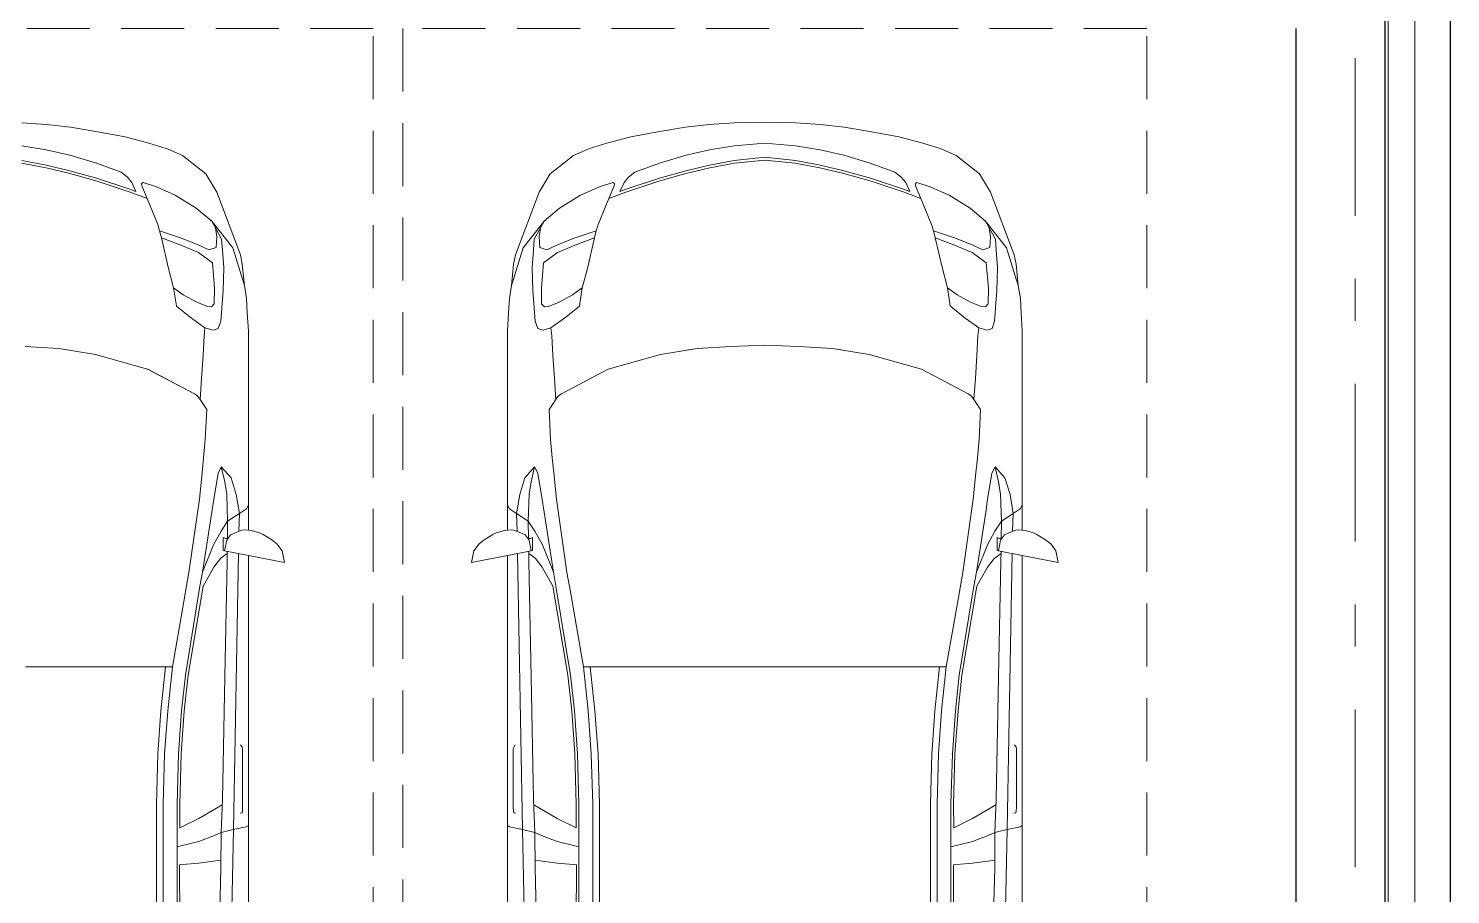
# Model space of a CAD drawing. Header units: millimetres. Extents: x 18162 to 3540582, y 72188 to 247925.
# Drawn here: x 46415 to 51193, y 81088 to 83996 of the extents above; entities that cross this region are included whole.
import ezdxf
from ezdxf.enums import TextEntityAlignment as Align

# ---------------------------------------------------------------- set-up
doc = ezdxf.new("R2010")
doc.units = ezdxf.units.MM
doc.header["$MEASUREMENT"] = 0
doc.set_wipeout_variables(frame=1)
for name, pattern in [('Double Dashed', [1093.611073, 529.166651, -211.666656, 141.111112, -211.666656]), ('Hidden Line', [317.5, 211.666667, -105.833333]), ('Wipeout_Contour', [1000, 0, -1000])]:
    doc.linetypes.add(name, pattern=pattern)
for name, color, linetype in [('Interior - Equipment', 7, 'Continuous'), ('Interior - Furniture', 7, 'Continuous'), ('Structural - Bearing', 7, 'Continuous'), ('Structural - Grid', 7, 'Continuous')]:
    doc.layers.add(name, color=color, linetype=linetype)
doc.styles.add('GENERATED_STYLE_3', font='', dxfattribs={"width": 0.8})
doc.styles.get('GENERATED_STYLE_3').set_extended_font_data('ISOCPEUR MON')

# ---------------------------------------------------------------- blocks, each defined once
blk = doc.blocks.new('Hybrid Car 27[8]_3', base_point=(46289.6, 82819.7))
at = {"layer": 'Interior - Furniture', "color": 7, "linetype": 'Continuous', "lineweight": 5}
for p, q in [((46392.9, 83678.9), (46476.3, 83673.3)), ((46476.3, 83673.3), (46556.1, 83664.1)), ((46556.1, 83664.1), (46648.9, 83649)), ((46648.9, 83649), (46740.1, 83631.8)), ((46740.1, 83631.8), (46820.1, 83610.6)), ((46392.9, 83601.1), (46475.1, 83588.5)), ((46475.1, 83588.5), (46554.6, 83570.6)), ((46820.1, 83610.6), (46878.3, 83592.7)), ((46878.3, 83592.7), (46884.7, 83589.9)), ((46884.7, 83589.9), (46932.6, 83569.1)), ((46391.5, 83543.3), (46474.7, 83528.1)), ((46392.7, 83552.3), (46475.3, 83537.1)), ((46474.7, 83528.1), (46554.8, 83508.5)), ((46475.3, 83537.1), (46554.7, 83517.6)), ((46554.6, 83570.6), (46643.9, 83542.9)), ((46643.9, 83542.9), (46726.4, 83512.9)), ((46932.6, 83569.1), (47010.9, 83507.4)), ((46554.7, 83517.6), (46644.1, 83492.5)), ((46554.8, 83508.5), (46646.3, 83482.4)), ((46644.1, 83492.5), (46755.5, 83456.4)), ((46646.3, 83482.4), (46757.2, 83446.1)), ((46726.4, 83512.9), (46747.8, 83496.9)), ((46747.8, 83496.9), (46762.9, 83478.3)), ((46762.9, 83478.3), (46776.3, 83448.3)), ((46800.2, 83478.6), (46795.2, 83475.3)), ((46845.5, 83463.7), (46800.2, 83478.6)), ((47010.9, 83507.4), (47047.8, 83445.9)), ((46755.5, 83456.4), (46776.3, 83448.3)), ((46757.2, 83446.1), (46814.1, 83424.7)), ((46795.2, 83475.3), (46795.2, 83475.3)), ((46795.2, 83475.3), (46796.2, 83467.3)), ((46796.2, 83467.3), (46814.1, 83424.7)), ((46796.2, 83467.3), (46796.2, 83467.3)), ((46908.5, 83436), (46845.5, 83463.7)), ((46979.3, 83392.2), (46908.5, 83436)), ((47047.8, 83445.9), (47127.5, 83235.2)), ((46814.1, 83424.7), (46849.7, 83337.2)), ((47031.3, 83348.1), (46979.3, 83392.2)), ((46979.3, 83392.2), (46979.3, 83392.2)), ((46849.7, 83337.3), (46849.7, 83337.2)), ((46849.7, 83337.2), (46855.9, 83315.9)), ((47029.1, 83350), (47025.6, 83352.9)), ((47031.3, 83348.1), (47043.3, 83326)), ((47031.3, 83348.1), (47101.4, 83259.3)), ((46926.4, 83292.6), (46855.9, 83315.9)), ((46855.9, 83315.9), (46862.1, 83293)), ((46862.1, 83293), (46885.9, 83189.3)), ((46862.1, 83293), (46927, 83268.3)), ((46986, 83269.1), (46926.4, 83292.6)), ((47043.3, 83326), (47048.2, 83296)), ((47064.3, 83288.7), (47043.3, 83326)), ((47048.2, 83296), (47045.4, 83260)), ((47067.1, 83251), (47064.3, 83288.7)), ((46927, 83268.3), (46986.5, 83243)), ((47021.7, 83252.4), (46986, 83269.1)), ((46986.5, 83243), (47033.2, 83208.3)), ((47045.4, 83260), (47021.7, 83252.4)), ((47071.4, 83192.8), (47067.1, 83251)), ((47101.4, 83259.3), (47141.1, 83132.4)), ((47033.2, 83208.3), (47040.5, 83123.8)), ((47069.3, 83116), (47071.4, 83192.8)), ((47071.4, 83192.8), (47071.4, 83192.8)), ((47127.5, 83235.2), (47133.8, 83204.2)), ((47133.8, 83204.2), (47141.1, 83132.4)), ((46885.9, 83189.3), (46885.9, 83189.3)), ((46885.9, 83189.3), (46885.9, 83189.3)), ((46885.9, 83189.3), (46903, 83124.5)), ((46935.6, 83101), (46903, 83124.5)), ((46903, 83124.5), (46912.7, 83064)), ((46981, 83076.5), (46935.6, 83101)), ((47040.5, 83123.8), (47039.7, 83071.4)), ((47061.3, 83013.1), (47069.3, 83116)), ((47141.1, 83132.4), (47148, 83088.8)), ((46912.9, 83063.8), (46912.9, 83063.7)), ((46912.9, 83063.7), (46958.5, 83025.8)), ((47016.6, 83062.1), (46981, 83076.5)), ((47030.4, 83060.4), (47016.6, 83062.1)), ((47039.7, 83071.4), (47030.4, 83060.4)), ((47148, 83088.8), (47150.5, 83041.1)), ((46958.5, 83025.8), (47008.3, 82990.9)), ((47052.8, 82987.7), (47061.3, 83013.1)), ((47150.5, 83041.1), (47154.6, 82980.2)), ((47001.8, 82897.3), (47005.6, 82964)), ((47005.6, 82964), (47008.3, 82990.9)), ((47008.3, 82990.9), (47036, 82982.3)), ((47036, 82982.3), (47052.8, 82987.7)), ((47154.6, 82980.2), (47154.5, 82500.1)), ((46517.2, 82920.6), (46403.7, 82928.2)), ((46517.2, 82920.5), (46403.7, 82928.2)), ((46640.4, 82901.4), (46517.2, 82920.6)), ((46552.7, 82915), (46517.2, 82920.5)), ((46815.5, 82851.7), (46640.4, 82901.4)), ((46996.8, 82820.5), (47001.8, 82897.3)), ((47001.8, 82897.3), (47001.8, 82897.3)), ((46972.6, 82769.3), (46815.5, 82851.7)), ((46972.6, 82769.3), (46816.2, 82851.2)), ((46992.1, 82750.2), (46996.8, 82820.5)), ((46978.4, 82764.9), (46972.6, 82769.3)), ((46972.8, 82769.2), (46972.6, 82769.3)), ((46984.8, 82759.4), (46978.4, 82764.9)), ((46989.9, 82753.6), (46984.8, 82759.4)), ((47014.2, 82716.6), (46989.9, 82753.6)), ((47009.5, 82615.1), (47014.2, 82716.6)), ((47003.8, 82553.6), (47009.5, 82615.1)), ((46998.5, 82503.8), (47003.8, 82553.6)), ((47063.3, 82523.7), (47052.7, 82502.4)), ((47063.3, 82523.7), (47074.8, 82473.8)), ((47063.3, 82523.7), (47096.3, 82486.3)), ((46989.4, 82415), (46998.5, 82503.8)), ((47052.7, 82502.4), (47038.1, 82414.2)), ((47059.9, 82516.8), (47059.9, 82516.9)), ((47074.8, 82473.8), (47081.4, 82432)), ((47076.3, 82464.4), (47074.8, 82473.8)), ((47096.3, 82486.3), (47113.3, 82431.2)), ((47154.5, 82500.1), (47154.5, 82395.1)), ((47084.4, 82340.8), (47081.4, 82432)), ((47113.3, 82431.2), (47124.3, 82366.9)), ((46954.4, 82169.2), (46989.4, 82415)), ((47033.7, 82386.2), (47000.2, 82169.5)), ((47033.7, 82386.2), (47035.7, 82399.2)), ((47035.7, 82399.2), (47038.1, 82414.2)), ((47035.7, 82399.2), (47035.7, 82399.2)), ((47147.5, 82383.1), (47124.3, 82366.9)), ((47154.5, 82395.1), (47147.5, 82383.1)), ((47154.5, 82395.1), (47154.6, 82311)), ((47084.4, 82340.8), (47062.7, 82307.9)), ((47083.5, 82283.2), (47084.4, 82340.8)), ((47124.3, 82366.9), (47084.4, 82340.8)), ((47124.3, 82366.9), (47122, 82307.7)), ((47062.7, 82307.9), (47037.1, 82261.3)), ((47069.9, 82286.6), (47077.9, 82282.5)), ((47070, 82243.2), (47069.9, 82286.6)), ((47077.9, 82282.5), (47086, 82283.5)), ((47081.5, 82277.3), (47094.4, 82295.4)), ((47094.4, 82295.4), (47109.6, 82302.5)), ((47109.6, 82302.5), (47132.7, 82310.6)), ((47122, 82307.7), (47122, 82306.9)), ((47132.7, 82310.6), (47142.1, 82311.9)), ((47154.6, 82311), (47142.1, 82311.9)), ((47154.6, 82311), (47165, 82310.2)), ((47165, 82310.2), (47192, 82302.1)), ((47192, 82302.1), (47203.4, 82296.8)), ((47203.4, 82296.8), (47232.9, 82278.5)), ((47037.1, 82261.3), (47000.2, 82169.8)), ((47070, 82243.2), (47075, 82244.8)), ((47081.5, 82277.3), (47074.3, 82241.2)), ((47154.6, 82225.6), (47074.3, 82241.2)), ((47082.8, 82206), (47083.1, 82239.5)), ((47232.9, 82278.5), (47249.9, 82265.1)), ((47249.9, 82265.1), (47267.2, 82241.1)), ((47267.2, 82241.1), (47275.2, 82202.1)), ((47002.2, 82122.7), (47038.1, 82187.3)), ((47038.1, 82187.3), (47060.4, 82215.4)), ((47060.4, 82215.4), (47062.9, 82218.6)), ((47062.9, 82218.6), (47083.1, 82233)), ((47074.9, 81818), (47082.8, 82206)), ((47120.6, 82232.2), (47103.8, 81305.8)), ((47154.6, 82225.6), (47154.4, 81319.6)), ((47275.2, 82202.1), (47154.6, 82225.6)), ((46954.4, 82169.2), (46942.1, 82098.1)), ((46991.6, 82123), (47000.2, 82169.8)), ((46942, 82097.6), (46898.7, 81852.5)), ((46942, 82097.6), (46942.1, 82098.1)), ((46942.5, 81823.6), (46991.6, 82123)), ((46951.4, 81823.6), (47002.2, 82122.7)), ((46522.5, 81852.3), (46405.4, 81852.3)), ((46641.7, 81852.3), (46522.5, 81852.3)), ((46813.9, 81852.3), (46641.7, 81852.3)), ((46898.7, 81852.5), (46813.9, 81852.3)), ((46813.9, 81852.3), (46813.9, 81852.3)), ((46860.5, 81704), (46876.2, 81852.5)), ((46883, 81704), (46898.7, 81852.5)), ((46898.7, 81852.5), (46898.7, 81852.5)), ((46898.7, 81852.5), (46898.7, 81852.5)), ((46929.7, 81704.1), (46942.5, 81823.6)), ((46938.6, 81704), (46951.4, 81823.6)), ((47066.8, 81407), (47074.9, 81818)), ((46850.3, 81559.5), (46860.5, 81704)), ((46872.7, 81559.5), (46883, 81704)), ((46919.5, 81559.5), (46929.7, 81704)), ((46928.4, 81559.5), (46938.6, 81704)), ((46938.6, 81704), (46938.6, 81704)), ((47128, 81590.6), (47133.5, 81582.8)), ((47134.8, 81578.2), (47133.5, 81582.8)), ((47134.8, 81578.2), (47134.9, 81380.4)), ((46845.7, 81390.8), (46850.3, 81559.5)), ((46868.1, 81390.8), (46872.7, 81559.5)), ((46914.8, 81390.8), (46919.5, 81559.5)), ((46919.4, 81559.4), (46919.4, 81559.5)), ((46923.7, 81390.8), (46928.4, 81559.5)), ((46928.3, 81559.4), (46928.3, 81559.5)), ((46845.7, 81390.8), (46845.6, 80329.9)), ((46868.1, 80588.7), (46868.1, 81390.8)), ((46914.5, 81247.4), (46914.8, 81390.8)), ((46924, 81311), (46923.7, 81390.8)), ((47066.1, 81388.5), (46987.5, 81343.1)), ((47062.8, 81295.4), (47066.8, 81407)), ((47134.9, 81380.4), (47134, 81367.2)), ((46987.5, 81343.1), (46924, 81311)), ((47132.9, 81362.1), (47126.1, 81360.2)), ((47134, 81367.2), (47132.9, 81362.1)), ((47039.8, 81285.9), (46987.5, 81266)), ((47062.8, 81295.4), (47039.8, 81285.9)), ((47061.7, 81175.8), (47062.8, 81295.4)), ((47062.8, 81295.4), (47103.6, 81305.7)), ((47103.8, 81305.8), (47083.8, 80320.6)), ((47103.6, 81305.7), (47147.3, 81315.1)), ((47147.3, 81315.1), (47154.4, 81319.6)), ((47154.4, 81319.6), (47154.6, 80279.6)), ((46932.1, 81252.1), (46914.5, 81247.4)), ((46914.5, 81247.4), (46914.5, 81247.4)), ((46914.5, 81247.4), (46914.5, 81247.4)), ((46914.7, 81247.5), (46914.7, 81189.6)), ((46987.5, 81266), (46932.1, 81252.1)), ((46914.7, 81189.6), (46914.7, 80999.6)), ((46922.9, 81187.1), (46933.1, 81188.6)), ((46923.9, 80999.6), (46922.9, 81187.1)), ((46933.1, 81188.6), (46987.5, 81193.3)), ((46987.5, 81193.3), (47061.9, 81203.3)), ((47051.4, 80771.1), (47061.7, 81175.8))]:
    blk.add_line(p, q, dxfattribs=at)
blk = doc.blocks.new('Hybrid Car 27[9]_3', base_point=(48889.6, 82819.7))
at = {"layer": 'Interior - Furniture', "color": 7, "linetype": 'Continuous', "lineweight": 5}
for p, q in [((48702.8, 83673.3), (48623.1, 83664.1)), ((48786.3, 83678.9), (48702.8, 83673.3)), ((48889.6, 83681.4), (48786.3, 83678.9)), ((48889.6, 83681.4), (48992.9, 83678.9)), ((48992.9, 83678.9), (49076.3, 83673.3)), ((49076.3, 83673.3), (49156.1, 83664.1)), ((48439.1, 83631.8), (48359, 83610.6)), ((48530.2, 83649), (48439.1, 83631.8)), ((48623.1, 83664.1), (48530.2, 83649)), ((49156.1, 83664.1), (49248.9, 83649)), ((49248.9, 83649), (49340.1, 83631.8)), ((49340.1, 83631.8), (49420.1, 83610.6)), ((48294.4, 83589.9), (48246.5, 83569.1)), ((48300.8, 83592.7), (48294.4, 83589.9)), ((48359, 83610.6), (48300.8, 83592.7)), ((48704, 83588.5), (48624.6, 83570.6)), ((48786.3, 83601.1), (48704, 83588.5)), ((48889.6, 83610), (48786.3, 83601.1)), ((48889.6, 83610), (48992.9, 83601.1)), ((48992.9, 83601.1), (49075.1, 83588.5)), ((49075.1, 83588.5), (49154.6, 83570.6)), ((49420.1, 83610.6), (49478.3, 83592.7)), ((49478.3, 83592.7), (49484.7, 83589.9)), ((49484.7, 83589.9), (49532.6, 83569.1)), ((48246.5, 83569.1), (48168.3, 83507.4)), ((48535.3, 83542.9), (48452.7, 83512.9)), ((48624.6, 83570.6), (48535.3, 83542.9)), ((48704.5, 83528.1), (48624.3, 83508.5)), ((48703.9, 83537.1), (48624.5, 83517.6)), ((48786.4, 83552.3), (48703.9, 83537.1)), ((48787.6, 83543.3), (48704.5, 83528.1)), ((48889.6, 83563.1), (48786.4, 83552.3)), ((48889.6, 83553.9), (48787.6, 83543.3)), ((48889.6, 83563.1), (48992.7, 83552.3)), ((48889.6, 83553.9), (48991.5, 83543.3)), ((48991.5, 83543.3), (49074.7, 83528.1)), ((48992.7, 83552.3), (49075.3, 83537.1)), ((49074.7, 83528.1), (49154.8, 83508.5)), ((49075.3, 83537.1), (49154.7, 83517.6)), ((49154.6, 83570.6), (49243.9, 83542.9)), ((49243.9, 83542.9), (49326.4, 83512.9)), ((49532.6, 83569.1), (49610.9, 83507.4)), ((48168.3, 83507.4), (48131.4, 83445.9)), ((48333.6, 83463.7), (48378.9, 83478.6)), ((48378.9, 83478.6), (48383.9, 83475.3)), ((48416.3, 83478.3), (48402.8, 83448.3)), ((48431.4, 83496.9), (48416.3, 83478.3)), ((48532.8, 83482.4), (48421.9, 83446.1)), ((48535.1, 83492.5), (48423.6, 83456.4)), ((48452.7, 83512.9), (48431.4, 83496.9)), ((48624.3, 83508.5), (48532.8, 83482.4)), ((48624.5, 83517.6), (48535.1, 83492.5)), ((49154.7, 83517.6), (49244.1, 83492.5)), ((49154.8, 83508.5), (49246.3, 83482.4)), ((49244.1, 83492.5), (49355.5, 83456.4)), ((49246.3, 83482.4), (49357.2, 83446.1)), ((49326.4, 83512.9), (49347.8, 83496.9)), ((49347.8, 83496.9), (49362.9, 83478.3)), ((49362.9, 83478.3), (49376.3, 83448.3)), ((49400.2, 83478.6), (49395.2, 83475.3)), ((49445.5, 83463.7), (49400.2, 83478.6)), ((49610.9, 83507.4), (49647.8, 83445.9)), ((48131.4, 83445.9), (48051.7, 83235.2)), ((48199.9, 83392.2), (48270.6, 83436)), ((48270.6, 83436), (48333.6, 83463.7)), ((48382.9, 83467.3), (48365, 83424.7)), ((48421.9, 83446.1), (48365, 83424.7)), ((48383.9, 83475.3), (48382.9, 83467.3)), ((48382.9, 83467.3), (48382.9, 83467.3)), ((48383.9, 83475.3), (48383.9, 83475.3)), ((48423.6, 83456.4), (48402.8, 83448.3)), ((49355.5, 83456.4), (49376.3, 83448.3)), ((49357.2, 83446.1), (49414.1, 83424.7)), ((49395.2, 83475.3), (49395.2, 83475.3)), ((49395.2, 83475.3), (49396.2, 83467.3)), ((49396.2, 83467.3), (49414.1, 83424.7)), ((49396.2, 83467.3), (49396.2, 83467.3)), ((49508.5, 83436), (49445.5, 83463.7)), ((49579.3, 83392.2), (49508.5, 83436)), ((49647.8, 83445.9), (49727.5, 83235.2)), ((48147.8, 83348.1), (48199.9, 83392.2)), ((48199.9, 83392.2), (48199.9, 83392.2)), ((48365, 83424.7), (48329.4, 83337.2)), ((49414.1, 83424.7), (49449.7, 83337.2)), ((49631.3, 83348.1), (49579.3, 83392.2)), ((49579.3, 83392.2), (49579.3, 83392.2)), ((48147.8, 83348.1), (48077.7, 83259.3)), ((48147.8, 83348.1), (48135.8, 83326)), ((48150.1, 83350), (48153.5, 83352.9)), ((48329.4, 83337.2), (48323.2, 83315.9)), ((48329.4, 83337.3), (48329.4, 83337.2)), ((49449.7, 83337.3), (49449.7, 83337.2)), ((49449.7, 83337.2), (49455.9, 83315.9)), ((49629.1, 83350), (49625.6, 83352.9)), ((49631.3, 83348.1), (49643.3, 83326)), ((49631.3, 83348.1), (49701.4, 83259.3)), ((48112, 83251), (48114.8, 83288.7)), ((48114.8, 83288.7), (48135.8, 83326)), ((48135.8, 83326), (48130.9, 83296)), ((48130.9, 83296), (48133.7, 83260)), ((48193.1, 83269.1), (48252.7, 83292.6)), ((48317, 83293), (48252.2, 83268.3)), ((48252.7, 83292.6), (48323.2, 83315.9)), ((48317, 83293), (48293.3, 83189.3)), ((48323.2, 83315.9), (48317, 83293)), ((49526.4, 83292.6), (49455.9, 83315.9)), ((49455.9, 83315.9), (49462.1, 83293)), ((49462.1, 83293), (49485.9, 83189.3)), ((49462.1, 83293), (49527, 83268.3)), ((49586, 83269.1), (49526.4, 83292.6)), ((49643.3, 83326), (49648.2, 83296)), ((49664.3, 83288.7), (49643.3, 83326)), ((49648.2, 83296), (49645.4, 83260)), ((49667.1, 83251), (49664.3, 83288.7)), ((48077.7, 83259.3), (48038.1, 83132.4)), ((48107.7, 83192.8), (48112, 83251)), ((48133.7, 83260), (48157.5, 83252.4)), ((48192.6, 83243), (48145.9, 83208.3)), ((48157.5, 83252.4), (48193.1, 83269.1)), ((48252.2, 83268.3), (48192.6, 83243)), ((49527, 83268.3), (49586.5, 83243)), ((49621.7, 83252.4), (49586, 83269.1)), ((49586.5, 83243), (49633.2, 83208.3)), ((49645.4, 83260), (49621.7, 83252.4)), ((49671.4, 83192.8), (49667.1, 83251)), ((49701.4, 83259.3), (49741.1, 83132.4)), ((48045.4, 83204.2), (48038.1, 83132.4)), ((48051.7, 83235.2), (48045.4, 83204.2)), ((48109.9, 83116), (48107.7, 83192.8)), ((48107.7, 83192.8), (48107.7, 83192.8)), ((48145.9, 83208.3), (48138.6, 83123.8)), ((49633.2, 83208.3), (49640.5, 83123.8)), ((49669.3, 83116), (49671.4, 83192.8)), ((49671.4, 83192.8), (49671.4, 83192.8)), ((49727.5, 83235.2), (49733.8, 83204.2)), ((49733.8, 83204.2), (49741.1, 83132.4)), ((48293.3, 83189.3), (48276.1, 83124.5)), ((48293.3, 83189.3), (48293.3, 83189.3)), ((48293.3, 83189.3), (48293.3, 83189.3)), ((49485.9, 83189.3), (49485.9, 83189.3)), ((49485.9, 83189.3), (49485.9, 83189.3)), ((49485.9, 83189.3), (49503, 83124.5)), ((48038.1, 83132.4), (48031.1, 83088.8)), ((48117.8, 83013.1), (48109.9, 83116)), ((48138.6, 83123.8), (48139.4, 83071.4)), ((48198.2, 83076.5), (48243.6, 83101)), ((48243.6, 83101), (48276.2, 83124.5)), ((48276.1, 83124.5), (48266.4, 83064)), ((49535.6, 83101), (49503, 83124.5)), ((49503, 83124.5), (49512.7, 83064)), ((49581, 83076.5), (49535.6, 83101)), ((49640.5, 83123.8), (49639.7, 83071.4)), ((49661.3, 83013.1), (49669.3, 83116)), ((49741.1, 83132.4), (49748, 83088.8)), ((48031.1, 83088.8), (48028.6, 83041.1)), ((48139.4, 83071.4), (48148.8, 83060.4)), ((48148.8, 83060.4), (48162.5, 83062.1)), ((48162.5, 83062.1), (48198.2, 83076.5)), ((48266.2, 83063.7), (48220.7, 83025.8)), ((48266.3, 83063.8), (48266.2, 83063.7)), ((49512.9, 83063.8), (49512.9, 83063.7)), ((49512.9, 83063.7), (49558.5, 83025.8)), ((49616.6, 83062.1), (49581, 83076.5)), ((49630.4, 83060.4), (49616.6, 83062.1)), ((49639.7, 83071.4), (49630.4, 83060.4)), ((49748, 83088.8), (49750.5, 83041.1)), ((48028.6, 83041.1), (48024.6, 82980.2)), ((48126.4, 82987.7), (48117.8, 83013.1)), ((48220.7, 83025.8), (48170.8, 82990.9)), ((49558.5, 83025.8), (49608.3, 82990.9)), ((49652.8, 82987.7), (49661.3, 83013.1)), ((49750.5, 83041.1), (49754.6, 82980.2)), ((48024.6, 82980.2), (48024.6, 82500.1)), ((48143.2, 82982.3), (48126.4, 82987.7)), ((48170.8, 82990.9), (48143.2, 82982.3)), ((48173.6, 82964), (48170.8, 82990.9)), ((48177.3, 82897.3), (48173.6, 82964)), ((49601.8, 82897.3), (49605.6, 82964)), ((49605.6, 82964), (49608.3, 82990.9)), ((49608.3, 82990.9), (49636, 82982.3)), ((49636, 82982.3), (49652.8, 82987.7)), ((49754.6, 82980.2), (49754.5, 82500.1)), ((48538.7, 82901.4), (48661.9, 82920.6)), ((48626.4, 82915), (48662, 82920.5)), ((48661.9, 82920.6), (48775.4, 82928.2)), ((48662, 82920.5), (48775.4, 82928.2)), ((48775.4, 82928.2), (48889.6, 82932.3)), ((48775.4, 82928.2), (48889.6, 82932.3)), ((49003.7, 82928.2), (48889.6, 82932.3)), ((49003.7, 82928.2), (48889.6, 82932.3)), ((49117.2, 82920.6), (49003.7, 82928.2)), ((49117.2, 82920.5), (49003.7, 82928.2)), ((49240.4, 82901.4), (49117.2, 82920.6)), ((49152.7, 82915), (49117.2, 82920.5)), ((48182.4, 82820.5), (48177.3, 82897.3)), ((48177.3, 82897.3), (48177.3, 82897.3)), ((48363.6, 82851.7), (48538.7, 82901.4)), ((49415.5, 82851.7), (49240.4, 82901.4)), ((49596.8, 82820.5), (49601.8, 82897.3)), ((49601.8, 82897.3), (49601.8, 82897.3)), ((48187, 82750.2), (48182.4, 82820.5)), ((48206.6, 82769.3), (48363.6, 82851.7)), ((48206.6, 82769.3), (48362.9, 82851.2)), ((49572.6, 82769.3), (49415.5, 82851.7)), ((49572.6, 82769.3), (49416.2, 82851.2)), ((49592.1, 82750.2), (49596.8, 82820.5)), ((48194.3, 82759.4), (48200.8, 82764.9)), ((48200.8, 82764.9), (48206.6, 82769.3)), ((48206.4, 82769.2), (48206.6, 82769.3)), ((49578.4, 82764.9), (49572.6, 82769.3)), ((49572.8, 82769.2), (49572.6, 82769.3)), ((49584.8, 82759.4), (49578.4, 82764.9)), ((48165, 82716.6), (48189.2, 82753.6)), ((48169.7, 82615.1), (48165, 82716.6)), ((48189.2, 82753.6), (48194.3, 82759.4)), ((49589.9, 82753.6), (49584.8, 82759.4)), ((49614.2, 82716.6), (49589.9, 82753.6)), ((49609.5, 82615.1), (49614.2, 82716.6)), ((48175.4, 82553.6), (48169.7, 82615.1)), ((49603.8, 82553.6), (49609.5, 82615.1)), ((48115.9, 82523.7), (48082.8, 82486.3)), ((48115.9, 82523.7), (48104.3, 82473.8)), ((48115.9, 82523.7), (48126.5, 82502.4)), ((48180.6, 82503.8), (48175.4, 82553.6)), ((49598.5, 82503.8), (49603.8, 82553.6)), ((49663.3, 82523.7), (49652.7, 82502.4)), ((49663.3, 82523.7), (49674.8, 82473.8)), ((49663.3, 82523.7), (49696.3, 82486.3)), ((48024.6, 82500.1), (48024.6, 82395.1)), ((48082.8, 82486.3), (48065.8, 82431.2)), ((48104.3, 82473.8), (48097.8, 82432)), ((48102.9, 82464.4), (48104.3, 82473.8)), ((48119.3, 82516.8), (48119.3, 82516.9)), ((48126.5, 82502.4), (48141, 82414.2)), ((48189.8, 82415), (48180.6, 82503.8)), ((49589.4, 82415), (49598.5, 82503.8)), ((49652.7, 82502.4), (49638.1, 82414.2)), ((49659.9, 82516.8), (49659.9, 82516.9)), ((49674.8, 82473.8), (49681.4, 82432)), ((49676.3, 82464.4), (49674.8, 82473.8)), ((49696.3, 82486.3), (49713.3, 82431.2)), ((49754.5, 82500.1), (49754.5, 82395.1)), ((48065.8, 82431.2), (48054.8, 82366.9)), ((48094.7, 82340.8), (48097.8, 82432)), ((49684.4, 82340.8), (49681.4, 82432)), ((49713.3, 82431.2), (49724.3, 82366.9)), ((48024.6, 82395.1), (48031.6, 82383.1)), ((48024.6, 82395.1), (48024.6, 82311)), ((48031.6, 82383.1), (48054.8, 82366.9)), ((48143.5, 82399.2), (48141, 82414.2)), ((48145.5, 82386.2), (48143.5, 82399.2)), ((48143.5, 82399.2), (48143.5, 82399.2)), ((48145.5, 82386.2), (48179, 82169.5)), ((48224.7, 82169.2), (48189.8, 82415)), ((49554.4, 82169.2), (49589.4, 82415)), ((49633.7, 82386.2), (49600.2, 82169.5)), ((49633.7, 82386.2), (49635.7, 82399.2)), ((49635.7, 82399.2), (49638.1, 82414.2)), ((49635.7, 82399.2), (49635.7, 82399.2)), ((49747.5, 82383.1), (49724.3, 82366.9)), ((49754.5, 82395.1), (49747.5, 82383.1)), ((49754.5, 82395.1), (49754.6, 82311)), ((48054.8, 82366.9), (48057.2, 82307.7)), ((48054.8, 82366.9), (48094.7, 82340.8)), ((48094.7, 82340.8), (48116.5, 82307.9)), ((48095.6, 82283.2), (48094.7, 82340.8)), ((49684.4, 82340.8), (49662.7, 82307.9)), ((49683.5, 82283.2), (49684.4, 82340.8)), ((49724.3, 82366.9), (49684.4, 82340.8)), ((49724.3, 82366.9), (49722, 82307.7)), ((47975.7, 82296.8), (47946.2, 82278.5)), ((47987.2, 82302.1), (47975.7, 82296.8)), ((48014.2, 82310.2), (47987.2, 82302.1)), ((48024.6, 82311), (48014.2, 82310.2)), ((48024.6, 82311), (48037, 82311.9)), ((48046.5, 82310.6), (48037, 82311.9)), ((48069.6, 82302.5), (48046.5, 82310.6)), ((48057.2, 82307.7), (48057.2, 82306.9)), ((48084.7, 82295.4), (48069.6, 82302.5)), ((48097.6, 82277.3), (48084.7, 82295.4)), ((48101.3, 82282.5), (48093.2, 82283.5)), ((48109.2, 82286.6), (48101.3, 82282.5)), ((48109.2, 82243.2), (48109.2, 82286.6)), ((48116.5, 82307.9), (48142, 82261.3)), ((49662.7, 82307.9), (49637.1, 82261.3)), ((49669.9, 82286.6), (49677.9, 82282.5)), ((49670, 82243.2), (49669.9, 82286.6)), ((49677.9, 82282.5), (49686, 82283.5)), ((49681.5, 82277.3), (49694.4, 82295.4)), ((49694.4, 82295.4), (49709.6, 82302.5)), ((49709.6, 82302.5), (49732.7, 82310.6)), ((49722, 82307.7), (49722, 82306.9)), ((49732.7, 82310.6), (49742.1, 82311.9)), ((49754.6, 82311), (49742.1, 82311.9)), ((49754.6, 82311), (49765, 82310.2)), ((49765, 82310.2), (49792, 82302.1)), ((49792, 82302.1), (49803.4, 82296.8)), ((49803.4, 82296.8), (49832.9, 82278.5)), ((47911.9, 82241.1), (47903.9, 82202.1)), ((47929.2, 82265.1), (47911.9, 82241.1)), ((47946.2, 82278.5), (47929.2, 82265.1)), ((48024.6, 82225.6), (48104.9, 82241.2)), ((48096.3, 82206), (48096, 82239.5)), ((48097.6, 82277.3), (48104.9, 82241.2)), ((48109.2, 82243.2), (48104.1, 82244.8)), ((48142, 82261.3), (48178.9, 82169.8)), ((49637.1, 82261.3), (49600.2, 82169.8)), ((49670, 82243.2), (49675, 82244.8)), ((49681.5, 82277.3), (49674.3, 82241.2)), ((49754.6, 82225.6), (49674.3, 82241.2)), ((49682.8, 82206), (49683.1, 82239.5)), ((49832.9, 82278.5), (49849.9, 82265.1)), ((49849.9, 82265.1), (49867.2, 82241.1)), ((49867.2, 82241.1), (49875.2, 82202.1)), ((47903.9, 82202.1), (48024.6, 82225.6)), ((48024.6, 82225.6), (48024.7, 81319.6)), ((48058.5, 82232.2), (48075.4, 81305.8)), ((48116.2, 82218.6), (48096.1, 82233)), ((48104.2, 81818), (48096.3, 82206)), ((48118.7, 82215.4), (48116.2, 82218.6)), ((48141, 82187.3), (48118.7, 82215.4)), ((48177, 82122.7), (48141, 82187.3)), ((49602.2, 82122.7), (49638.1, 82187.3)), ((49638.1, 82187.3), (49660.4, 82215.4)), ((49660.4, 82215.4), (49662.9, 82218.6)), ((49662.9, 82218.6), (49683.1, 82233)), ((49674.9, 81818), (49682.8, 82206)), ((49720.6, 82232.2), (49703.8, 81305.8)), ((49754.6, 82225.6), (49754.4, 81319.6)), ((49875.2, 82202.1), (49754.6, 82225.6)), ((48187.6, 82123), (48178.9, 82169.8)), ((48224.7, 82169.2), (48237.1, 82098.1)), ((49554.4, 82169.2), (49542.1, 82098.1)), ((49591.6, 82123), (49600.2, 82169.8)), ((48227.8, 81823.6), (48177, 82122.7)), ((48236.7, 81823.6), (48187.6, 82123)), ((48237.1, 82097.6), (48237.1, 82098.1)), ((48237.1, 82097.6), (48280.5, 81852.5)), ((49542, 82097.6), (49498.7, 81852.5)), ((49542, 82097.6), (49542.1, 82098.1)), ((49542.5, 81823.6), (49591.6, 82123)), ((49551.4, 81823.6), (49602.2, 82122.7)), ((48280.5, 81852.5), (48365.2, 81852.3)), ((48280.5, 81852.5), (48280.5, 81852.5)), ((48280.5, 81852.5), (48280.5, 81852.5)), ((48296.1, 81704), (48280.5, 81852.5)), ((48318.6, 81704), (48303, 81852.5)), ((48365.2, 81852.3), (48537.4, 81852.3)), ((48365.2, 81852.3), (48365.2, 81852.3)), ((48537.4, 81852.3), (48656.7, 81852.3)), ((48656.7, 81852.3), (48773.8, 81852.3)), ((48773.8, 81852.3), (48889.6, 81852.3)), ((49005.4, 81852.3), (48889.6, 81852.3)), ((49122.5, 81852.3), (49005.4, 81852.3)), ((49241.7, 81852.3), (49122.5, 81852.3)), ((49413.9, 81852.3), (49241.7, 81852.3)), ((49498.7, 81852.5), (49413.9, 81852.3)), ((49413.9, 81852.3), (49413.9, 81852.3)), ((49460.5, 81704), (49476.2, 81852.5)), ((49483, 81704), (49498.7, 81852.5)), ((49498.7, 81852.5), (49498.7, 81852.5)), ((49498.7, 81852.5), (49498.7, 81852.5)), ((48112.4, 81407), (48104.2, 81818)), ((48240.5, 81704), (48227.8, 81823.6)), ((48249.4, 81704.1), (48236.7, 81823.6)), ((49529.7, 81704.1), (49542.5, 81823.6)), ((49538.6, 81704), (49551.4, 81823.6)), ((49666.8, 81407), (49674.9, 81818)), ((48250.8, 81559.5), (48240.5, 81704)), ((48240.5, 81704), (48240.5, 81704)), ((48259.7, 81559.5), (48249.4, 81704)), ((48306.4, 81559.5), (48296.1, 81704)), ((48328.9, 81559.5), (48318.6, 81704)), ((49450.3, 81559.5), (49460.5, 81704)), ((49472.7, 81559.5), (49483, 81704)), ((49519.5, 81559.5), (49529.7, 81704)), ((49528.4, 81559.5), (49538.6, 81704)), ((49538.6, 81704), (49538.6, 81704)), ((48044.3, 81578.2), (48045.7, 81582.8)), ((48044.3, 81578.2), (48044.3, 81380.4)), ((48051.1, 81590.6), (48045.7, 81582.8)), ((49728, 81590.6), (49733.5, 81582.8)), ((49734.8, 81578.2), (49733.5, 81582.8)), ((49734.8, 81578.2), (49734.9, 81380.4)), ((48255.4, 81390.8), (48250.8, 81559.5)), ((48250.9, 81559.4), (48250.9, 81559.5)), ((48264.3, 81390.8), (48259.7, 81559.5)), ((48259.8, 81559.4), (48259.8, 81559.5)), ((48311, 81390.8), (48306.4, 81559.5)), ((48333.5, 81390.8), (48328.9, 81559.5)), ((49445.7, 81390.8), (49450.3, 81559.5)), ((49468.1, 81390.8), (49472.7, 81559.5)), ((49514.8, 81390.8), (49519.5, 81559.5)), ((49519.4, 81559.4), (49519.4, 81559.5)), ((49523.7, 81390.8), (49528.4, 81559.5)), ((49528.3, 81559.4), (49528.3, 81559.5)), ((48044.3, 81380.4), (48045.1, 81367.2)), ((48116.4, 81295.4), (48112.4, 81407)), ((48113, 81388.5), (48191.6, 81343.1)), ((48255.1, 81311), (48255.4, 81390.8)), ((48264.6, 81247.4), (48264.3, 81390.8)), ((48311, 80588.7), (48311, 81390.8)), ((48333.5, 81390.8), (48333.5, 80329.9)), ((49445.7, 81390.8), (49445.6, 80329.9)), ((49468.1, 80588.7), (49468.1, 81390.8)), ((49514.5, 81247.4), (49514.8, 81390.8)), ((49524, 81311), (49523.7, 81390.8)), ((49666.1, 81388.5), (49587.5, 81343.1)), ((49662.8, 81295.4), (49666.8, 81407)), ((49734.9, 81380.4), (49734, 81367.2)), ((48045.1, 81367.2), (48046.2, 81362.1)), ((48046.2, 81362.1), (48053.1, 81360.2)), ((48191.6, 81343.1), (48255.1, 81311)), ((49587.5, 81343.1), (49524, 81311)), ((49732.9, 81362.1), (49726.1, 81360.2)), ((49734, 81367.2), (49732.9, 81362.1)), ((48024.7, 81319.6), (48024.6, 80279.6)), ((48031.8, 81315.1), (48024.7, 81319.6)), ((48075.6, 81305.7), (48031.8, 81315.1)), ((48075.4, 81305.8), (48095.3, 80320.6)), ((48116.4, 81295.4), (48075.6, 81305.7)), ((48117.5, 81175.8), (48116.4, 81295.4)), ((48116.4, 81295.4), (48139.3, 81285.9)), ((48139.3, 81285.9), (48191.6, 81266)), ((49639.8, 81285.9), (49587.5, 81266)), ((49662.8, 81295.4), (49639.8, 81285.9)), ((49661.7, 81175.8), (49662.8, 81295.4)), ((49662.8, 81295.4), (49703.6, 81305.7)), ((49703.8, 81305.8), (49683.8, 80320.6)), ((49703.6, 81305.7), (49747.3, 81315.1)), ((49747.3, 81315.1), (49754.4, 81319.6)), ((49754.4, 81319.6), (49754.6, 80279.6)), ((48191.6, 81266), (48247, 81252.1)), ((48247, 81252.1), (48264.6, 81247.4)), ((48264.5, 81247.5), (48264.5, 81189.6)), ((48264.6, 81247.4), (48264.6, 81247.4)), ((48264.6, 81247.4), (48264.6, 81247.4)), ((49532.1, 81252.1), (49514.5, 81247.4)), ((49514.5, 81247.4), (49514.5, 81247.4)), ((49514.5, 81247.4), (49514.5, 81247.4)), ((49514.7, 81247.5), (49514.7, 81189.6)), ((49587.5, 81266), (49532.1, 81252.1)), ((48191.6, 81193.3), (48117.2, 81203.3)), ((48246, 81188.6), (48191.6, 81193.3)), ((48256.3, 81187.1), (48246, 81188.6)), ((48255.3, 80999.6), (48256.3, 81187.1)), ((48264.5, 81189.6), (48264.5, 80999.6)), ((49514.7, 81189.6), (49514.7, 80999.6)), ((49522.9, 81187.1), (49533.1, 81188.6)), ((49523.9, 80999.6), (49522.9, 81187.1)), ((49533.1, 81188.6), (49587.5, 81193.3)), ((49587.5, 81193.3), (49661.9, 81203.3)), ((48127.7, 80771.1), (48117.5, 81175.8)), ((49651.4, 80771.1), (49661.7, 81175.8))]:
    blk.add_line(p, q, dxfattribs=at)
blk = doc.blocks.new('Standard grid marker[16]_3', base_point=(50873.5, 72524.1))
at = {"layer": 'Structural - Grid', "color": 13, "linetype": 'Double Dashed', "lineweight": 13}
blk.add_line((50873.5, 73524.1), (50873.5, 100185.5), dxfattribs=at)
at = {"layer": 'Structural - Grid', "color": 13, "lineweight": 13, "style": 'GENERATED_STYLE_3'}
blk.add_attdef('AC_MarkerText_1', text='', height=250, rotation=180, dxfattribs=at).set_placement((50873.5, 101360.5), align=Align.TOP_CENTER)

msp = doc.modelspace()

# ---------------------------------------------------------------- linework, layer by layer
at = {"layer": 'Interior - Equipment', "color": 7, "linetype": 'Hidden Line', "lineweight": 5}
for points in [[(45073.5, 78995.7), (47573.5, 78995.7), (47573.5, 83995.7), (45073.5, 83995.7)], [(47673.5, 78995.7), (50173.5, 78995.7), (50173.5, 83995.7), (47673.5, 83995.7)]]:
    msp.add_lwpolyline(points, close=True, dxfattribs=at)

# ---------------------------------------------------------------- block references
at = {"layer": 'Interior - Furniture', "color": 7, "linetype": 'Continuous', "lineweight": 5}
for name, p in [('Hybrid Car 27[8]_3', (46289.6, 82819.7)), ('Hybrid Car 27[9]_3', (48889.6, 82819.7))]:
    msp.add_blockref(name, p, dxfattribs=at)

# ---------------------------------------------------------------- wipeouts: each hides what was drawn before it
at = {"color": 254, "linetype": 'Wipeout_Contour', "lineweight": 0, "ltscale": 388065.933976}
msp.add_wipeout([(51073.5, 78445.7), (51193.5, 78445.7), (51193.5, 86395.7), (51073.5, 86395.7)], dxfattribs=at).dxf.layer = 'Structural - Bearing'

# ---------------------------------------------------------------- next in the draw order: linework, layer by layer
at = {"layer": 'Structural - Bearing', "color": 7, "linetype": 'Continuous', "lineweight": 25, "flags": 128}
msp.add_lwpolyline([(51193.5, 78325.7), (51193.5, 86395.7)], dxfattribs=at)

# ---------------------------------------------------------------- next in the draw order: wipeouts: each hides what was drawn before it
at = {"color": 254, "linetype": 'Wipeout_Contour', "lineweight": 0, "ltscale": 387995.352997}
msp.add_wipeout([(51073.5, 86395.7), (50983.5, 86395.7), (50983.5, 78535.7), (51073.5, 78535.7)], dxfattribs=at).dxf.layer = 'Structural - Bearing'

# ---------------------------------------------------------------- next in the draw order: linework, layer by layer
at = {"layer": 'Structural - Bearing', "color": 7, "linetype": 'Continuous', "lineweight": 13}
msp.add_line((51073.5, 78535.7), (51073.5, 86395.7), dxfattribs=at)

# ---------------------------------------------------------------- next in the draw order: wipeouts: each hides what was drawn before it
at = {"color": 254, "linetype": 'Wipeout_Contour', "lineweight": 0, "ltscale": 387906.797189}
msp.add_wipeout([(50973.5, 78545.7), (50983.5, 78545.7), (50983.5, 86395.7), (50973.5, 86395.7)], dxfattribs=at).dxf.layer = 'Structural - Bearing'

# ---------------------------------------------------------------- next in the draw order: wipeouts: each hides what was drawn before it
at = {"color": 254, "linetype": 'Wipeout_Contour', "lineweight": 0, "ltscale": 388085.210872}
msp.add_wipeout([(50673.5, 78845.7), (50973.5, 78845.7), (50973.5, 86395.7), (50673.5, 86395.7)], dxfattribs=at).dxf.layer = 'Structural - Bearing'

# ---------------------------------------------------------------- next in the draw order: linework, layer by layer
at = {"layer": 'Structural - Bearing', "color": 7, "linetype": 'Continuous', "lineweight": 25}
msp.add_line((50973.5, 78845.7), (50973.5, 86395.7), dxfattribs=at)
at = {"layer": 'Structural - Bearing', "color": 7, "linetype": 'Continuous', "lineweight": 13}
msp.add_line((50983.5, 78545.7), (50983.5, 86395.7), dxfattribs=at)
at = {"layer": 'Structural - Bearing', "color": 7, "linetype": 'Continuous', "lineweight": 13, "flags": 128}
msp.add_lwpolyline([(20773.5, 78545.7), (20773.5, 96845.7), (35273.5, 96845.7), (37773.5, 96845.7), (37773.5, 96845.7), (50973.5, 96845.8), (50973.5, 78545.7)], close=True, dxfattribs=at)
at = {"layer": 'Structural - Bearing', "color": 7, "linetype": 'Continuous', "lineweight": 25, "flags": 128}
msp.add_lwpolyline([(50673.5, 83995.7), (50673.5, 78845.7)], dxfattribs=at)

# ---------------------------------------------------------------- next in the draw order: block references
at = {"layer": 'Structural - Grid', "color": 13, "linetype": 'Continuous', "lineweight": 13}
msp.add_blockref('Standard grid marker[16]_3', (50873.5, 72524.1), dxfattribs=at)

doc.saveas('drawing.dxf')
